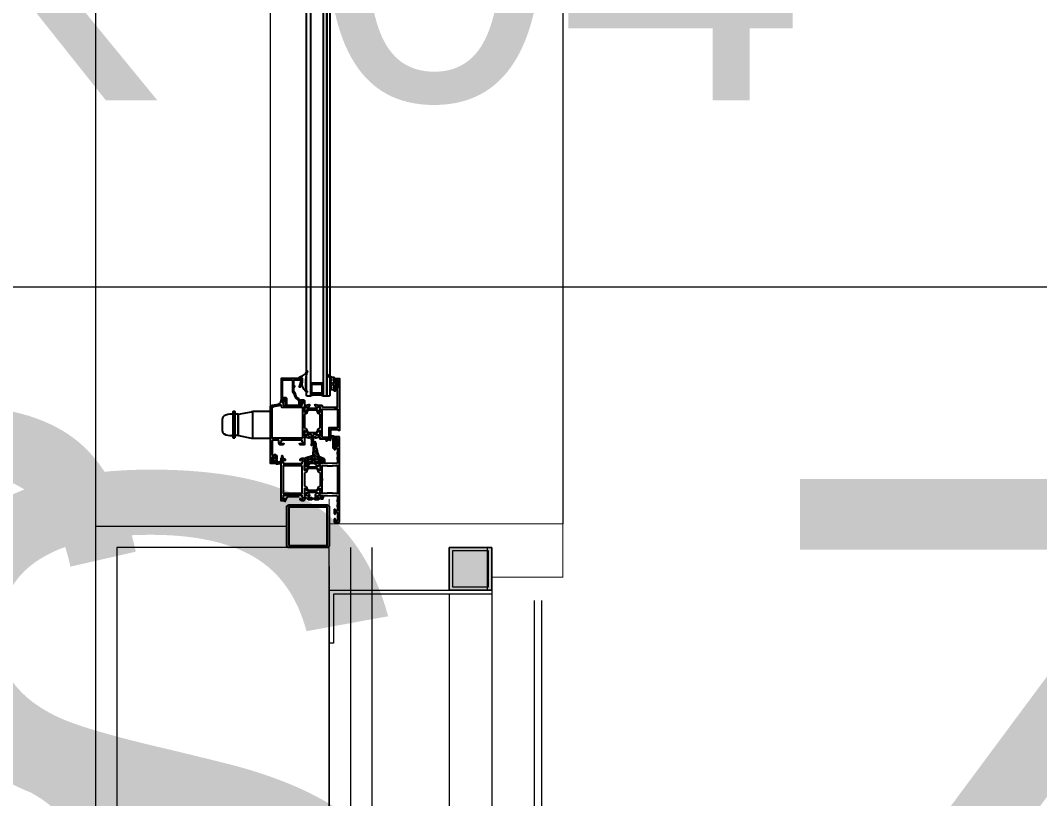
# Model space of a CAD drawing. Extents: x -9058 to 11890, y 0 to 4205.
# Drawn here: x 3896 to 3991.9, y 3136.2 to 3209.5 of the extents above; entities that cross this region are included whole.
import ezdxf
from ezdxf.enums import TextEntityAlignment as Align

# ---------------------------------------------------------------- set-up
doc = ezdxf.new("R2010")
doc.units = 0
doc.header["$MEASUREMENT"] = 0
doc.layers.get('0').update_dxf_attribs({"color": 9, "lineweight": 9})
for name, color, linetype, lineweight in [('06D', 9, 'Continuous', 9), ('10', 9, 'Continuous', 9), ('14', 9, 'Continuous', 9), ('15', 9, 'Continuous', 9), ('40A', 9, 'Continuous', 9), ('M-TEFRIS2-015', 129, 'Continuous', 9), ('M-TEFRIS2-015 @ 10 (1)', 129, 'Continuous', 9), ('M-TEFRIS2-015 @ 10 (2)', 129, 'Continuous', 9), ('M-TEFRIS2-015 @ 20', 129, 'Continuous', 9)]:
    doc.layers.add(name, color=color, linetype=linetype, lineweight=lineweight)
doc.styles.add('Arial', font='arial.ttf', dxfattribs={"height": 2.5})
doc.styles.add('MuuM_TEXT-STANDART', font='ARIALN.TTF')

# ---------------------------------------------------------------- blocks, each defined once
blk = doc.blocks.new('p-s-profil')
at = {"layer": '10'}
blk.add_lwpolyline([(9, 15.3), (4.6, 15.3), (4.6, 0.4), (0, 0.4), (0, 0), (5, 0), (5, 14.9), (9, 14.9), (9, 15.3)], dxfattribs=at)
blk.add_lwpolyline([(9, 15.3), (4.6, 15.3), (4.6, 0.4), (0, 0.4), (0, 0), (5, 0), (5, 14.9), (9, 14.9), (9, 15.3)], dxfattribs=at)
blk = doc.blocks.new('p-kutu_profil_40x40')
h = blk.add_hatch(color=256)
h.dxf.hatch_style = 1
h.paths.add_polyline_path([(0, 0), (4, 0), (4, 4), (0, 4)])
h = blk.add_hatch(color=255)
h.dxf.hatch_style = 1
h.paths.add_polyline_path([(0, 0), (4, 0), (4, 4), (0, 4)])
blk.add_lwpolyline([(0, 0), (4, 0), (4, 4), (0, 4)], close=True)
at = {"layer": '10'}
for points in [[(0, 4), (4, 4), (4, 0), (0, 0)], [(0, 4), (4, 4), (4, 0), (0, 0)], [(0, 0), (4, 0), (4, 4), (0, 4)], [(0.3, 3.7), (3.7, 3.7), (3.7, 0.3), (0.3, 0.3)], [(0.3, 3.7), (3.7, 3.7), (3.7, 0.3), (0.3, 0.3)]]:
    blk.add_lwpolyline(points, close=True, dxfattribs=at)
blk = doc.blocks.new('P-DOG-PORSCHE')
at = {"layer": '06D', "lineweight": 25, "ltscale": 0.5}
h = blk.add_hatch(dxfattribs=at)
h.set_pattern_fill('ANSI31', color=256, scale=0.05, angle=450, style=0)
h.set_pattern_definition([(225, (-191.06147, 133.83068), (-0.1122532, 0.1122532), [])])
edge = h.paths.add_edge_path(flags=16)
edge.add_arc((-9.777, 2.488), 0.025, 270, 360)
edge.add_line((-9.752, 2.488), (-9.752, 2.588))
edge.add_arc((-9.777, 2.588), 0.025, 0, 90)
edge.add_line((-9.777, 2.613), (-9.957, 2.613))
edge.add_arc((-9.957, 2.588), 0.025, 90, 180)
edge.add_line((-9.982, 2.588), (-9.982, 2.488))
edge.add_arc((-9.957, 2.488), 0.025, 180, 270)
edge.add_line((-9.957, 2.463), (-9.777, 2.463))
edge = h.paths.add_edge_path()
edge.add_arc((-9.582, 2.493), 0.035, 180, 270, ccw=False)
edge.add_line((-9.617, 2.493), (-9.617, 2.573))
edge.add_arc((-9.602, 2.573), 0.015, 137.83076, 180, ccw=False)
edge.add_line((-9.613, 2.583), (-9.573, 2.625))
edge.add_arc((-9.602, 2.653), 0.04, 316.38691, 422.9563)
edge.add_line((-9.584, 2.689), (-9.673, 2.734))
edge.add_arc((-9.752, 2.578), 0.175, 62.9563, 90)
edge.add_line((-9.752, 2.753), (-9.982, 2.753))
edge.add_arc((-9.982, 2.578), 0.175, 90, 117.0437)
edge.add_line((-10.062, 2.734), (-10.15, 2.689))
edge.add_arc((-10.132, 2.653), 0.04, 117.0437, 223.61309)
edge.add_line((-10.161, 2.625), (-10.121, 2.583))
edge.add_arc((-10.132, 2.573), 0.015, 0, 42.16924, ccw=False)
edge.add_line((-10.117, 2.573), (-10.117, 2.493))
edge.add_arc((-10.152, 2.493), 0.035, 270, 360, ccw=False)
edge.add_line((-10.152, 2.458), (-10.432, 2.458))
edge.add_arc((-10.432, 2.418), 0.04, 90, 180)
edge.add_line((-10.472, 2.418), (-10.472, 2.273))
edge.add_arc((-10.422, 2.273), 0.05, 180, 220.03479)
edge.add_line((-10.46, 2.241), (-10.088, 1.707))
edge.add_arc((-10.057, 1.733), 0.04, 220.03479, 393.00426)
edge.add_line((-10.024, 1.755), (-10.342, 2.26))
edge.add_arc((-10.291, 2.292), 0.06, 33.85445, 213.00426, ccw=False)
edge.add_line((-10.241, 2.326), (-9.402, 2.326))
edge.add_arc((-9.402, 2.366), 0.04, 270, 360)
edge.add_line((-9.362, 2.366), (-9.362, 2.418))
edge.add_arc((-9.402, 2.418), 0.04, 360, 450)
edge.add_line((-9.402, 2.458), (-9.582, 2.458))
h = blk.add_hatch(dxfattribs=at)
h.set_pattern_fill('ANSI31', color=256, scale=0.05, style=0)
h.set_pattern_definition([(225, (-8.60164, -248.68329), (0.1122532, -0.1122532), [])])
h.paths.add_polyline_path([(-9.726, 0.305), (-9.914, 0.486, -0.203536), (-9.944, 0.558), (-9.944, 0.638, -0.380587), (-9.856, 0.738, 0.061836), (-8.599, 1.045, 0.189764), (-8.545, 1.094), (-8.354, 1.523, -0.285747), (-8.264, 1.578), (-7.974, 1.578, -0.414214), (-7.954, 1.558), (-7.954, 1.468, -0.414214), (-7.974, 1.448), (-8.189, 1.448, 0.414214), (-8.224, 1.413), (-8.224, 1.223, 0.414214), (-8.199, 1.198), (-8.119, 1.198, 0.414214), (-8.094, 1.223), (-8.094, 1.258, -0.414214), (-8.064, 1.288), (-7.998, 1.288, -0.296563), (-7.98, 1.276), (-7.92, 1.141, -0.104779), (-7.904, 1.068), (-7.904, 0.988, 0.081633), (-7.904, 0.008), (-7.904, -0.072, -0.104779), (-7.92, -0.145), (-7.98, -0.28, -0.296563), (-7.998, -0.292), (-8.064, -0.292, -0.414214), (-8.094, -0.262), (-8.094, -0.227, 0.414214), (-8.119, -0.202), (-8.199, -0.202, 0.414214), (-8.224, -0.227), (-8.224, -0.287, -0.414214), (-8.249, -0.312), (-8.344, -0.312, -0.328426), (-8.392, -0.276), (-8.61, 0.426, 0.309555), (-8.633, 0.443), (-9.436, 0.498, -0.394287), (-9.454, 0.518, 0.364538), (-9.496, 0.568, 0.068684), (-9.796, 0.578, 0.950368), (-9.794, 0.538, -0.000002), (-9.794, 0.538), (-9.643, 0.391, -0.999219)])
h.paths.add_polyline_path([(-8.294, 0.638), (-8.294, 0.978, -0.414214), (-8.264, 1.008), (-8.134, 1.008, -0.414214), (-8.104, 0.978), (-8.104, 0.638, -0.414214), (-8.134, 0.608), (-8.264, 0.608, -0.414214)], flags=16)
h.paths.add_polyline_path([(-8.264, 0.388), (-8.134, 0.388, -0.414214), (-8.104, 0.358), (-8.104, 0.018, -0.414214), (-8.134, -0.012), (-8.264, -0.012, -0.414214), (-8.294, 0.018), (-8.294, 0.358, -0.414214)], flags=16)
for p, q in [((-12.783, -3.536), (-12.783, -5.15)), ((-10.283, -5.15), (-10.283, -3.536)), ((-12.779, -5.236), (-10.287, -5.236)), ((-12.533, -6.536), (-12.767, -5.32)), ((-10.533, -6.536), (-10.299, -5.32)), ((-10.533, -6.536), (-12.533, -6.536)), ((-12.533, -6.584), (-12.533, -6.88)), ((-10.533, -6.584), (-12.533, -6.584)), ((-12.533, -6.584, 0), (-12.533, -6.88, 0)), ((-10.533, -6.584, 0), (-12.533, -6.584, 0)), ((-10.533, -6.584), (-10.533, -6.88)), ((-10.533, -6.584, 0), (-10.533, -6.88, 0)), ((-12.804, -6.88), (-10.327, -6.88)), ((-12.804, -6.88, 0), (-10.327, -6.88, 0)), ((-10.327, -7.03), (-12.804, -7.03)), ((-10.327, -7.03, 0), (-12.804, -7.03, 0)), ((-12.533, -7.03), (-12.533, -7.173)), ((-12.533, -7.03, 0), (-12.533, -7.173, 0)), ((-10.533, -7.03), (-10.533, -7.173)), ((-10.533, -7.03, 0), (-10.533, -7.173, 0)), ((-10.947, -8.061, 0), (-12.119, -8.061, 0))]:
    blk.add_line(p, q, dxfattribs=at)
at = {"layer": '06D'}
for points in [[(-117.783, 24), (-2.217, 24)], [(-13.177, -3.536), (-111.935, -3.535)], [(-118, -20), (-2, -20)]]:
    blk.add_lwpolyline(points, dxfattribs=at)
at = {"layer": '06D', "lineweight": 25, "ltscale": 0.5}
for points in [[(-15.979, 2.474, -0.220745), (-16.288, 1.88, 0.651907), (-16.232, 1.812, 0.176952), (-15.941, 2.127, -0.281357), (-15.797, 2.215), (-15.716, 2.215), (-15.703, 2.215), (-15.695, 2.214), (-15.688, 2.213), (-15.68, 2.21), (-15.674, 2.206), (-15.667, 2.2), (-15.662, 2.194), (-15.658, 2.187), (-15.655, 2.18), (-15.653, 2.165), (-15.653, 2.089), (-15.652, 2.086), (-15.652, 2.083), (-15.651, 2.08), (-15.649, 2.078), (-15.647, 2.075), (-15.644, 2.073), (-15.641, 2.071), (-15.638, 2.07), (-15.633, 2.069), (-15.553, 2.069), (-15.55, 2.069), (-15.547, 2.07), (-15.544, 2.071), (-15.541, 2.073), (-15.538, 2.075), (-15.536, 2.078), (-15.535, 2.08), (-15.533, 2.083), (-15.533, 2.089), (-15.533, 2.165), (-15.532, 2.172), (-15.53, 2.18), (-15.527, 2.187), (-15.523, 2.194), (-15.518, 2.2), (-15.512, 2.206), (-15.505, 2.21), (-15.497, 2.213), (-15.483, 2.215), (-15.475, 2.214), (-15.468, 2.213), (-15.46, 2.21), (-15.453, 2.206), (-15.447, 2.2), (-15.442, 2.194), (-15.438, 2.187), (-15.435, 2.18), (-15.433, 2.165), (-15.433, 2.089), (-15.432, 2.086), (-15.432, 2.083), (-15.431, 2.08), (-15.429, 2.078), (-15.427, 2.075), (-15.424, 2.073), (-15.421, 2.071), (-15.418, 2.07), (-15.413, 2.069), (-15.333, 2.069), (-15.33, 2.069), (-15.327, 2.07), (-15.324, 2.071), (-15.321, 2.073), (-15.318, 2.075), (-15.316, 2.078), (-15.315, 2.08), (-15.313, 2.083), (-15.313, 2.089), (-15.313, 2.165), (-15.312, 2.172), (-15.31, 2.18), (-15.307, 2.187), (-15.303, 2.194), (-15.298, 2.2), (-15.292, 2.206), (-15.285, 2.21), (-15.277, 2.213), (-15.263, 2.215), (-15.255, 2.214), (-15.248, 2.213), (-15.24, 2.21), (-15.233, 2.206), (-15.227, 2.2), (-15.222, 2.194), (-15.218, 2.187), (-15.215, 2.18), (-15.213, 2.165), (-15.213, 2.089), (-15.212, 2.086), (-15.212, 2.083), (-15.211, 2.08), (-15.209, 2.078), (-15.207, 2.075), (-15.204, 2.073), (-15.201, 2.071), (-15.198, 2.07), (-15.193, 2.069), (-15.113, 2.069), (-15.11, 2.069), (-15.107, 2.07), (-15.104, 2.071), (-15.101, 2.073), (-15.098, 2.075), (-15.096, 2.078), (-15.095, 2.08), (-15.093, 2.083), (-15.093, 2.089), (-15.093, 2.165), (-15.092, 2.172), (-15.09, 2.18), (-15.087, 2.187), (-15.083, 2.194), (-15.078, 2.2), (-15.072, 2.206), (-15.065, 2.21), (-15.057, 2.213), (-15.043, 2.215), (-15.035, 2.214), (-15.028, 2.213), (-15.02, 2.21), (-15.013, 2.206), (-15.007, 2.2), (-15.002, 2.194), (-14.998, 2.187), (-14.995, 2.18), (-14.993, 2.165), (-14.993, 2.089), (-14.992, 2.086), (-14.992, 2.083), (-14.991, 2.08), (-14.989, 2.078), (-14.987, 2.075), (-14.984, 2.073), (-14.981, 2.071), (-14.978, 2.07), (-14.973, 2.069), (-14.893, 2.069), (-14.89, 2.069), (-14.887, 2.07), (-14.884, 2.071), (-14.881, 2.073), (-14.878, 2.075), (-14.876, 2.078), (-14.875, 2.08), (-14.873, 2.083), (-14.873, 2.089), (-14.873, 2.427, 0.414214), (-14.903, 2.457), (-15.134, 2.457, -0.414214), (-15.164, 2.487), (-15.164, 2.552, -0.291535), (-15.152, 2.57), (-15.104, 2.59, 0.613042), (-15.102, 2.653), (-15.221, 2.716, 0.127095), (-15.284, 2.732), (-15.484, 2.732, 0.127095), (-15.547, 2.716), (-15.655, 2.659, 0.585233), (-15.656, 2.589), (-15.608, 2.565, -0.167811), (-15.604, 2.552), (-15.604, 2.487, -0.414214), (-15.634, 2.457), (-15.929, 2.457), (-15.929, 2.521, 0.394677), (-15.979, 2.474)], [(-7.904, 0.008, -0.081633), (-7.904, 0.988), (-7.904, 1.068, 0.104779), (-7.92, 1.141), (-7.98, 1.276, 0.296563), (-7.998, 1.288), (-8.064, 1.288, 0.414214), (-8.094, 1.258), (-8.094, 1.223, -0.414214), (-8.119, 1.198), (-8.199, 1.198, -0.414214), (-8.224, 1.223), (-8.224, 1.413, -0.414214), (-8.189, 1.448), (-7.974, 1.448, 0.414214), (-7.954, 1.468), (-7.954, 1.558, 0.414214), (-7.974, 1.578), (-8.264, 1.578, 0.285747), (-8.354, 1.523), (-8.545, 1.094, -0.189764), (-8.599, 1.045, -0.061836), (-9.856, 0.738, 0.380587), (-9.944, 0.638), (-9.944, 0.558, 0.203536), (-9.914, 0.486), (-9.726, 0.305, 0.999219), (-9.643, 0.391), (-9.794, 0.538, -0.950364), (-9.796, 0.578, -0.068684), (-9.496, 0.568, -0.364538), (-9.454, 0.518, 0.394287), (-9.436, 0.498), (-8.633, 0.443, -0.309555), (-8.61, 0.426), (-8.392, -0.276, 0.328426), (-8.344, -0.312), (-8.249, -0.312, 0.414214), (-8.224, -0.287), (-8.224, -0.227, -0.414214), (-8.199, -0.202), (-8.119, -0.202, -0.414214), (-8.094, -0.227), (-8.094, -0.262, 0.414214), (-8.064, -0.292), (-7.998, -0.292, 0.296563), (-7.98, -0.28), (-7.92, -0.145, 0.104779), (-7.904, -0.072), (-7.904, 0.008)]]:
    blk.add_lwpolyline(points, format="xyb", dxfattribs=at)
for points in [[(-9.582, 2.458, -0.414214), (-9.617, 2.493), (-9.617, 2.573, -0.186103), (-9.613, 2.583), (-9.573, 2.625, 0.501687), (-9.584, 2.689), (-9.673, 2.734, 0.118551), (-9.752, 2.753), (-9.982, 2.753, 0.118551), (-10.062, 2.734), (-10.15, 2.689, 0.501687), (-10.161, 2.625), (-10.121, 2.583, -0.186103), (-10.117, 2.573), (-10.117, 2.493, -0.414214), (-10.152, 2.458), (-10.432, 2.458, 0.414214), (-10.472, 2.418), (-10.472, 2.273, 0.176484), (-10.46, 2.241), (-10.088, 1.707, 0.940455), (-10.024, 1.755), (-10.342, 2.26, -0.992608), (-10.241, 2.326), (-9.402, 2.326, 0.414214), (-9.362, 2.366), (-9.362, 2.418, 0.414214), (-9.402, 2.458)], [(-9.777, 2.463, 0.414214), (-9.752, 2.488), (-9.752, 2.588, 0.414214), (-9.777, 2.613), (-9.957, 2.613, 0.414214), (-9.982, 2.588), (-9.982, 2.488, 0.414214), (-9.957, 2.463)], [(-13.117, 0.879), (-13.224, 1.066, -0.131652), (-13.228, 1.081), (-13.228, 1.106, -0.414214), (-13.198, 1.136), (-12.838, 1.136, -0.414214), (-12.808, 1.106), (-12.808, 1.081, -0.131652), (-12.812, 1.066), (-12.92, 0.879, 0.131652), (-12.933, 0.829), (-12.933, -0.017, 0.131652), (-12.92, -0.067), (-12.812, -0.254, -0.131652), (-12.808, -0.269), (-12.808, -0.294, -0.414214), (-12.838, -0.324), (-13.198, -0.324, -0.414214), (-13.228, -0.294), (-13.228, -0.269, -0.131652), (-13.224, -0.254), (-13.117, -0.067, 0.131652), (-13.103, -0.017), (-13.103, 0.829, 0.131652)], [(-10.551, 0.324, 0.403142), (-10.647, 0.224), (-10.647, -0.017, 0.131652), (-10.633, -0.067), (-10.526, -0.254, -0.131652), (-10.522, -0.269), (-10.522, -0.294, -0.414214), (-10.552, -0.324), (-10.912, -0.324, -0.414214), (-10.942, -0.294), (-10.942, -0.269, -0.131652), (-10.938, -0.254), (-10.83, -0.067, 0.131652), (-10.817, -0.017), (-10.817, 0.829, 0.131652), (-10.83, 0.879), (-10.938, 1.066, -0.131652), (-10.942, 1.081), (-10.942, 1.106, -0.414214), (-10.912, 1.136), (-10.552, 1.136, -0.414214), (-10.522, 1.106), (-10.522, 1.081, -0.131652), (-10.526, 1.066), (-10.633, 0.879, 0.131652), (-10.647, 0.829), (-10.647, 0.588, 0.403142), (-10.551, 0.488), (-9.695, 0.456, -0.962756), (-9.695, 0.356)], [(-8.294, 0.64, 0.414214), (-8.264, 0.61), (-8.134, 0.61, 0.414214), (-8.104, 0.64), (-8.104, 0.98, 0.414214), (-8.134, 1.01), (-8.264, 1.01, 0.414214), (-8.294, 0.98)], [(-7.432, -0.017, 0.131652), (-7.419, -0.067), (-7.311, -0.254, -0.131652), (-7.307, -0.269), (-7.307, -0.294, -0.414214), (-7.337, -0.324), (-7.697, -0.324, -0.414214), (-7.727, -0.294), (-7.727, -0.269, -0.131652), (-7.723, -0.254), (-7.616, -0.067, 0.131652), (-7.602, -0.017), (-7.602, 0.829, 0.131652), (-7.616, 0.879), (-7.723, 1.065, -0.131652), (-7.727, 1.08), (-7.727, 1.106, -0.414214), (-7.697, 1.136), (-7.337, 1.136, -0.414214), (-7.307, 1.106), (-7.307, 1.08, -0.131652), (-7.311, 1.065), (-7.419, 0.879, 0.131652), (-7.432, 0.829)], [(-5.361, -0.017, -0.131652), (-5.375, -0.067), (-5.482, -0.254, 0.131652), (-5.486, -0.269), (-5.486, -0.294, 0.414214), (-5.456, -0.324), (-5.096, -0.324, 0.414214), (-5.066, -0.294), (-5.066, -0.269, 0.131652), (-5.07, -0.254), (-5.178, -0.067, -0.131652), (-5.191, -0.017), (-5.191, 0.829, -0.131652), (-5.178, 0.879), (-5.07, 1.065, 0.131652), (-5.066, 1.08), (-5.066, 1.106, 0.414214), (-5.096, 1.136), (-5.456, 1.136, 0.414214), (-5.486, 1.106), (-5.486, 1.08, 0.131652), (-5.482, 1.065), (-5.375, 0.879, -0.131652), (-5.361, 0.829)], [(-15.917, -0.534), (-15.917, -0.754, -0.414214), (-15.947, -0.784), (-15.985, -0.784, -0.356389), (-16.083, -0.704, 0.262181), (-16.597, -0.111, -0.316752), (-16.617, -0.083, -0.499585), (-16.578, -0.054, 0.048291), (-16.023, -0.196, 0.086497), (-14.924, -0.192, 0.16681), (-14.696, -0.081, -0.169383), (-14.676, -0.067), (-14.663, -0.064, -0.513067), (-14.616, -0.13, -0.159858), (-15.191, -0.51, -0.178819), (-15.557, -0.528), (-15.576, -0.517, 0.13005), (-15.626, -0.504), (-15.887, -0.504, 0.414214)]]:
    blk.add_lwpolyline(points, format="xyb", close=True, dxfattribs=at)
at = {"layer": '06D', "lineweight": 25, "ltscale": 0.5, "elevation": 0}
blk.add_lwpolyline([(-10.327, -6.88), (-12.804, -6.88), (-12.804, -7.03), (-10.327, -7.03)], close=True, dxfattribs=at)
at = {"layer": '06D', "lineweight": 25, "ltscale": 0.5}
for centre, radius, start, end in [((-11.883, -5.15), 0.9, 180, 190.88553), ((-11.183, -5.15), 0.9, 349.11447, 0), ((-11.14, -7.268, 0), 1.396, 176.09739, 206.73977), ((-11.926, -7.268, 0), 1.396, 333.26023, 3.90261), ((-12.119, -7.761, 0), 0.3, 206.73977, 270), ((-10.947, -7.761, 0), 0.3, 270, 333.26023)]:
    blk.add_arc(centre, radius, start, end, dxfattribs=at)
at = {"layer": '10', "lineweight": 25, "ltscale": 0.5}
for p, q in [((-15.447, 1.436), (-15.447, 0.236)), ((-14.447, 1.436), (-14.447, 0.236)), ((-4.779, -0.815), (-4.779, -0.985)), ((-4.779, -0.985), (-4.779, -1.946)), ((-4.779, -1.946), (-4.279, -2.216))]:
    blk.add_line(p, q, dxfattribs=at)
at = {"layer": '10', "const_width": 0.1}
blk.add_lwpolyline([(4.783, 17.3), (2.783, 17.3), (2.783, 24), (-2.217, 24), (-2.217, 2), (-4.569, 2)], dxfattribs=at)
at = {"layer": '10', "lineweight": 25, "ltscale": 0.5}
for points in [[(-13.277, 1.342, 0.459137), (-13.241, 1.37), (-13.187, 2.464), (-13.187, 2.734, 0.414214), (-13.237, 2.784), (-14.817, 2.784, 0.414214), (-14.847, 2.754), (-14.847, 2.594, 0.414214), (-14.817, 2.564), (-14.717, 2.564), (-14.717, 2.514, -0.414214), (-14.767, 2.464), (-15.077, 2.464, -0.414214), (-15.147, 2.534), (-15.147, 2.554, -0.414214), (-15.137, 2.564), (-15.037, 2.564, 0.414214), (-14.987, 2.614), (-14.987, 2.764, 0.414214), (-15.037, 2.814), (-15.707, 2.814, 0.414214), (-15.757, 2.764), (-15.757, 2.614, 0.414214), (-15.707, 2.564), (-15.607, 2.564, -0.414214), (-15.597, 2.554), (-15.597, 2.534, -0.414214), (-15.667, 2.464), (-15.887, 2.464, -0.414214), (-15.897, 2.474), (-15.897, 2.954, -0.414214), (-15.887, 2.964), (-11.022, 2.964, -0.535184), (-10.999, 2.93), (-11.017, 2.886), (-11.047, 2.886, 0.414214), (-11.077, 2.856), (-11.077, 2.144, 0.414214), (-11.047, 2.114), (-10.102, 2.114, -0.535184), (-10.079, 2.08), (-10.089, 2.055, -0.302776), (-10.117, 2.036), (-10.147, 2.036, 0.414214), (-10.177, 2.006), (-10.177, 1.174, -0.414214), (-10.207, 1.144), (-10.325, 1.144, 0.414214), (-10.355, 1.114), (-10.355, 0.999), (-10.286, 0.738, -0.700084), (-10.393, 0.663), (-10.411, 0.675), (-10.582, 0.848, -0.607471), (-10.567, 0.908, 0.283637), (-10.544, 0.93), (-10.495, 1.114, 1.229391), (-10.545, 1.144), (-11.019, 1.144), (-10.857, 0.878, -0.859449), (-10.887, 0.853), (-11.132, 0.945), (-11.254, 1.144), (-12.499, 1.144), (-12.62, 0.945), (-12.865, 0.853, -0.859449), (-12.896, 0.878), (-12.733, 1.144), (-13.207, 1.144, 1.229391), (-13.258, 1.114), (-13.208, 0.93, 0.283637), (-13.186, 0.908, -0.607471), (-13.17, 0.848), (-13.341, 0.675), (-13.359, 0.663, -0.700084), (-13.467, 0.738), (-13.397, 0.999), (-13.397, 1.244, -0.474196), (-13.277, 1.342)], [(-4.477, -0.336, -0.414222), (-4.397, -0.416), (-4.397, -0.586, -0.414214), (-4.547, -0.736), (-4.587, -0.736, -0.414214), (-4.597, -0.726), (-4.597, -0.665, -0.366034), (-4.572, -0.635, 0.365977), (-4.547, -0.606), (-4.547, -0.516, 0.414214), (-4.577, -0.486), (-4.687, -0.486, 0.365977), (-4.716, -0.511, -0.365977), (-4.746, -0.536), (-4.867, -0.536, 0.414214), (-4.897, -0.566), (-4.897, -1.406), (-4.927, -1.436), (-4.897, -1.466), (-4.897, -2.306, 0.414214), (-4.867, -2.336), (-4.746, -2.336, -0.365977), (-4.716, -2.361, 0.365977), (-4.687, -2.386), (-4.577, -2.386, 0.414214), (-4.547, -2.356), (-4.547, -2.266, 0.365977), (-4.572, -2.236, -0.366034), (-4.597, -2.206), (-4.597, -2.146, -0.414214), (-4.587, -2.136), (-4.547, -2.136, -0.414214), (-4.397, -2.286), (-4.397, -2.526, -0.414214), (-4.407, -2.536), (-8.387, -2.536, -0.414214), (-8.397, -2.526), (-8.397, -2.286, -0.414214), (-8.247, -2.136), (-8.207, -2.136, -0.414214), (-8.197, -2.146), (-8.197, -2.206, -0.366034), (-8.222, -2.236, 0.365977), (-8.247, -2.266), (-8.247, -2.356, 0.414214), (-8.217, -2.386), (-8.107, -2.386, 0.365977), (-8.077, -2.361, -0.365977), (-8.048, -2.336), (-7.927, -2.336, 0.414214), (-7.897, -2.306), (-7.897, -1.466), (-7.867, -1.436), (-7.897, -1.406), (-7.897, -0.566, 0.414214), (-7.927, -0.536), (-8.048, -0.536, -0.365977), (-8.077, -0.511, 0.365977), (-8.107, -0.486), (-8.217, -0.486, 0.414214), (-8.247, -0.516), (-8.247, -0.606, 0.365977), (-8.222, -0.635, -0.366034), (-8.197, -0.665), (-8.197, -0.726, -0.414214), (-8.207, -0.736), (-8.247, -0.736, -0.414214), (-8.397, -0.586), (-8.397, -0.416, -0.414214), (-8.317, -0.336), (-8.247, -0.336, 0.414214), (-8.217, -0.306), (-8.217, -0.286, -0.414214), (-8.117, -0.186), (-8.107, -0.186, -0.414214), (-8.097, -0.196), (-8.097, -0.306, 0.414214), (-8.067, -0.336), (-7.927, -0.336, 0.414214), (-7.897, -0.306), (-7.897, -0.19), (-7.967, 0.071, -0.700084), (-7.859, 0.146), (-7.841, 0.133), (-7.67, -0.039, -0.607471), (-7.686, -0.1, 0.283637), (-7.708, -0.121), (-7.758, -0.305, 1.229391), (-7.707, -0.336), (-7.233, -0.336), (-7.394, -0.071, -0.713664), (-7.37, -0.042), (-7.12, -0.136), (-6.999, -0.336), (-5.795, -0.336), (-5.673, -0.136), (-5.423, -0.042, -0.713664), (-5.399, -0.071), (-5.561, -0.336), (-5.086, -0.336, 1.229391), (-5.036, -0.305), (-5.085, -0.121, 0.283637), (-5.108, -0.1, -0.607471), (-5.124, -0.039), (-4.953, 0.133), (-4.935, 0.146, -0.700084), (-4.827, 0.071), (-4.897, -0.19), (-4.897, -0.306, 0.414214), (-4.867, -0.336), (-4.727, -0.336, 0.414214), (-4.697, -0.306), (-4.697, -0.196, -0.414214), (-4.687, -0.186), (-4.677, -0.186, -0.414214), (-4.577, -0.286), (-4.577, -0.306, 0.414214), (-4.547, -0.336), (-4.477, -0.336)]]:
    blk.add_lwpolyline(points, format="xyb", dxfattribs=at)
for points in [[(-9.217, 2.764), (-9.217, 2.774), (-8.95, 2.774), (-8.95, 2.764), (-8.8, 2.764), (-8.8, 2.774), (-8.47, 2.774), (-8.47, 2.764), (-8.32, 2.764), (-8.32, 2.774), (-8.001, 2.774, -0.425337), (-7.901, 2.671), (-7.946, 1.483, -0.403083), (-7.976, 1.454), (-8.097, 1.454, 0.414214), (-8.217, 1.334), (-8.217, 1.244, 0.414214), (-8.117, 1.144), (-8.107, 1.144, 0.414214), (-8.097, 1.154), (-8.097, 1.304, -0.414214), (-8.067, 1.334), (-7.927, 1.334, -0.414214), (-7.897, 1.304), (-7.897, 0.999), (-7.967, 0.738, 0.700084), (-7.859, 0.663), (-7.841, 0.675), (-7.67, 0.848, 0.607471), (-7.686, 0.908, -0.283637), (-7.708, 0.93), (-7.758, 1.114, -1.229391), (-7.707, 1.144), (-7.233, 1.144), (-7.396, 0.878, 0.859449), (-7.365, 0.853), (-7.12, 0.945), (-6.999, 1.144), (-5.795, 1.144), (-5.673, 0.945), (-5.428, 0.853, 0.859449), (-5.398, 0.878), (-5.561, 1.144), (-5.086, 1.144, -1.229391), (-5.036, 1.114), (-5.085, 0.93, -0.283637), (-5.108, 0.908, 0.607471), (-5.124, 0.848), (-4.953, 0.675), (-4.935, 0.663, 0.700084), (-4.827, 0.738), (-4.897, 0.999), (-4.897, 1.304, -0.414214), (-4.867, 1.334), (-4.727, 1.334, -0.414214), (-4.697, 1.304), (-4.697, 1.154, 0.414214), (-4.687, 1.144), (-4.677, 1.144, 0.414214), (-4.577, 1.244), (-4.577, 1.334, 0.414214), (-4.697, 1.454), (-4.818, 1.454, -0.403083), (-4.848, 1.483), (-4.893, 2.671, -0.425337), (-4.793, 2.774), (-4.474, 2.774), (-4.474, 2.764), (-4.324, 2.764), (-4.324, 2.774), (-3.994, 2.774), (-3.994, 2.764), (-3.844, 2.764), (-3.844, 2.774), (-3.577, 2.774), (-3.577, 2.764), (-3.447, 2.764), (-3.447, 2.594, -0.414214), (-3.477, 2.564), (-3.577, 2.564), (-3.577, 2.514, 0.414214), (-3.527, 2.464), (-3.217, 2.464, 0.414214), (-3.147, 2.534), (-3.147, 2.554, 0.414214), (-3.157, 2.564), (-3.257, 2.564, -0.414214), (-3.307, 2.614), (-3.307, 2.734, -0.414214), (-3.257, 2.784), (-2.587, 2.784, -0.414214), (-2.537, 2.734), (-2.537, 2.614, -0.414214), (-2.587, 2.564), (-2.687, 2.564, 0.414214), (-2.697, 2.554), (-2.697, 2.534, 0.414214), (-2.627, 2.464), (-2.407, 2.464, 0.414214), (-2.397, 2.474), (-2.397, 2.954, 0.414214), (-2.407, 2.964), (-10.387, 2.964, 0.414214), (-10.397, 2.954), (-10.397, 2.474, 0.414214), (-10.387, 2.464), (-10.167, 2.464, 0.414214), (-10.097, 2.534), (-10.097, 2.554, 0.414214), (-10.107, 2.564), (-10.207, 2.564, -0.414214), (-10.257, 2.614), (-10.257, 2.734, -0.414214), (-10.207, 2.784), (-9.537, 2.784, -0.414214), (-9.487, 2.734), (-9.487, 2.614, -0.414214), (-9.537, 2.564), (-9.637, 2.564, 0.414214), (-9.647, 2.554), (-9.647, 2.534, 0.414214), (-9.577, 2.464), (-9.267, 2.464, 0.414214), (-9.217, 2.514), (-9.217, 2.564), (-9.317, 2.564, -0.414214), (-9.347, 2.594), (-9.347, 2.764)], [(-15.489, 2.598, 0.359904), (-15.514, 2.569), (-15.514, 2.393, 0.414214), (-15.484, 2.363), (-15.284, 2.363, 0.414214), (-15.254, 2.393), (-15.254, 2.569, 0.359904), (-15.278, 2.598, 0.094739)], [(-11.247, 1.964), (-10.407, 1.964, -0.414214), (-10.357, 1.914), (-10.357, 1.374, -0.414214), (-10.407, 1.324), (-12.967, 1.324, -0.414214), (-13.017, 1.374), (-13.017, 2.784), (-11.307, 2.784, -0.414214), (-11.257, 2.734), (-11.257, 1.974, 0.414214)], [(0, -1.8, -0.414214), (-0.2, -2), (-3.8, -2, -0.414214), (-4, -1.8), (-4, 1.8, -0.414214), (-3.8, 2), (-0.2, 2, -0.414214), (0, 1.8)], [(-14.547, 1.306, 0.414214), (-14.577, 1.336), (-15.317, 1.336, 0.414214), (-15.347, 1.306), (-15.347, 0.366, 0.414214), (-15.317, 0.336), (-14.577, 0.336, 0.414214), (-14.547, 0.366)], [(-4.499, 0.64, -0.414214), (-4.529, 0.61), (-4.659, 0.61, -0.414214), (-4.689, 0.64), (-4.689, 0.98, -0.414214), (-4.659, 1.01), (-4.529, 1.01, -0.414214), (-4.499, 0.98)], [(-13.548, -0.536, -0.365977), (-13.577, -0.511, 0.365977), (-13.607, -0.486), (-13.717, -0.486, 0.414214), (-13.747, -0.516), (-13.747, -0.606, 0.365977), (-13.722, -0.635, -0.366034), (-13.697, -0.665), (-13.697, -0.726, -0.414214), (-13.707, -0.736), (-13.747, -0.736, -0.414214), (-13.897, -0.586), (-13.897, -0.416, -0.414214), (-13.817, -0.336), (-13.397, -0.336, 0.493043), (-13.368, -0.298), (-13.467, 0.071, -0.700084), (-13.359, 0.146), (-13.341, 0.133), (-13.17, -0.039, -0.607471), (-13.186, -0.1, 0.283637), (-13.208, -0.121), (-13.258, -0.305, 1.229391), (-13.207, -0.336), (-12.786, -0.336, 0.585524), (-12.761, -0.29), (-12.894, -0.071, -0.713664), (-12.87, -0.042), (-12.62, -0.136), (-12.507, -0.321, 0.261412), (-12.482, -0.336), (-11.271, -0.336, 0.261412), (-11.245, -0.321), (-11.132, -0.136), (-10.882, -0.042, -0.713664), (-10.858, -0.071), (-10.992, -0.29, 0.585524), (-10.966, -0.336), (-10.545, -0.336, 1.229391), (-10.495, -0.305), (-10.544, -0.121, 0.283637), (-10.567, -0.1, -0.607471), (-10.582, -0.039), (-10.411, 0.133), (-10.393, 0.146, -0.700084), (-10.286, 0.071), (-10.355, -0.19), (-10.355, -0.306, 0.414214), (-10.325, -0.336), (-9.677, -0.336, -0.414214), (-9.647, -0.366), (-9.647, -0.686, -0.414222), (-9.747, -0.786), (-9.787, -0.786, -0.414214), (-9.797, -0.776), (-9.797, -0.665, -0.366034), (-9.772, -0.635, 0.365977), (-9.747, -0.606), (-9.747, -0.516, 0.414214), (-9.777, -0.486), (-9.887, -0.486, 0.365977), (-9.916, -0.511, -0.365977), (-9.946, -0.536), (-10.067, -0.536, 0.414214), (-10.097, -0.566), (-10.097, -1.506), (-10.127, -1.536), (-10.097, -1.566), (-10.097, -2.506, 0.414214), (-10.067, -2.536), (-9.946, -2.536, -0.365977), (-9.916, -2.561, 0.365977), (-9.887, -2.586), (-9.777, -2.586, 0.414214), (-9.747, -2.556), (-9.747, -2.466, 0.365977), (-9.772, -2.436, -0.366034), (-9.797, -2.406), (-9.797, -2.296, -0.414214), (-9.787, -2.286), (-9.747, -2.286, -0.414214), (-9.647, -2.386), (-9.647, -2.586, -0.414214), (-9.797, -2.736), (-10.067, -2.736, 0.414214), (-10.097, -2.766), (-10.097, -3.326, 0.414214), (-10.067, -3.356), (-8.677, -3.356, 0.414214), (-8.647, -3.326), (-8.647, -3.166, 0.414214), (-8.677, -3.136), (-8.747, -3.136), (-8.747, -3.086, -0.414214), (-8.697, -3.036), (-8.442, -3.036, -0.414214), (-8.372, -3.106), (-8.372, -3.126, -0.414214), (-8.382, -3.136), (-8.457, -3.136, 0.414214), (-8.507, -3.186), (-8.507, -3.326, 0.414214), (-8.457, -3.376), (-8.087, -3.376, 0.414214), (-8.037, -3.326), (-8.037, -3.186, 0.414214), (-8.087, -3.136), (-8.162, -3.136, -0.414214), (-8.172, -3.126), (-8.172, -3.106, -0.414214), (-8.102, -3.036), (-7.927, -3.036, -0.414214), (-7.897, -3.066), (-7.897, -3.506, -0.414214), (-7.927, -3.536), (-13.197, -3.536, -0.363975), (-13.394, -3.37), (-13.497, -2.783, 0.36397), (-13.793, -2.536), (-13.867, -2.536, -0.414214), (-13.897, -2.506), (-13.897, -2.286, -0.414214), (-13.747, -2.136), (-13.707, -2.136, -0.414214), (-13.697, -2.146), (-13.697, -2.206, -0.366034), (-13.722, -2.236, 0.365977), (-13.747, -2.266), (-13.747, -2.356, 0.414214), (-13.717, -2.386), (-13.607, -2.386, 0.365977), (-13.577, -2.361, -0.365977), (-13.548, -2.336), (-13.427, -2.336, 0.414214), (-13.397, -2.306), (-13.397, -1.466), (-13.367, -1.436), (-13.397, -1.406), (-13.397, -0.566, 0.414214), (-13.427, -0.536)], [(-8.294, 0.02, 0.414214), (-8.264, -0.01), (-8.134, -0.01, 0.414214), (-8.104, 0.02), (-8.104, 0.36, 0.414214), (-8.134, 0.39), (-8.264, 0.39, 0.414214), (-8.294, 0.36)], [(-4.499, 0.02, -0.414214), (-4.529, -0.01), (-4.659, -0.01, -0.414214), (-4.689, 0.02), (-4.689, 0.36, -0.414214), (-4.659, 0.39), (-4.529, 0.39, -0.414214), (-4.499, 0.36)], [(-15.104, -1.315), (-15.104, -1.275, 0.414214), (-15.134, -1.245), (-15.174, -1.245, 0.414214), (-15.204, -1.275), (-15.204, -1.295, -0.414214), (-15.254, -1.345), (-15.684, -1.345, -0.414214), (-15.784, -1.245), (-15.784, -0.696, -0.414214), (-15.734, -0.646), (-15.682, -0.646, -0.127567), (-15.648, -0.654, 0.09888), (-15.23, -0.788, -0.367727), (-15.204, -0.817, 0.399482), (-15.174, -0.845), (-15.134, -0.845, 0.414214), (-15.104, -0.815), (-15.104, -0.724, 0.400329), (-15.151, -0.674, -0.114933), (-15.588, -0.551, 0.127017), (-15.685, -0.526), (-15.874, -0.526, 0.414214), (-15.904, -0.556), (-15.904, -2.496, 0.414214), (-15.874, -2.526), (-13.954, -2.526, 0.414214), (-13.924, -2.496), (-13.924, -2.436, 0.414214), (-13.954, -2.406), (-13.974, -2.406), (-13.974, -2.106), (-13.704, -2.106), (-13.683, -2.141, 0.414214), (-13.642, -2.152), (-13.472, -2.053, 0.767327), (-13.49, -1.986), (-13.994, -1.986, 0.414214), (-14.094, -2.086), (-14.094, -2.356, -0.414214), (-14.144, -2.406), (-15.734, -2.406, -0.414214), (-15.784, -2.356), (-15.784, -1.565, -0.414214), (-15.684, -1.465), (-14.77, -1.465, 0.172094), (-14.568, -1.394, -0.126051), (-14.208, -1.228, 0.197455), (-14.003, -1.097), (-13.895, -0.942, -0.244698), (-13.747, -0.866), (-13.468, -0.866, 0.767327), (-13.441, -0.764), (-13.639, -0.65, 0.57735), (-13.684, -0.676), (-13.684, -0.746), (-13.747, -0.746, 0.244698), (-13.993, -0.873), (-14.096, -1.028, -0.197455), (-14.224, -1.11, 0.126051), (-14.639, -1.3, -0.178336), (-14.77, -1.345), (-15.074, -1.345, -0.414214)], [(-13.196, -3.356, -0.207097), (-13.247, -3.333), (-13.247, -3.236), (-13.265, -3.236), (-13.35, -2.757, 0.106114), (-13.421, -2.582, -0.602221), (-13.396, -2.536), (-13.347, -2.536, 0.162278), (-13.287, -2.516), (-13.247, -2.516, 0.414214), (-13.217, -2.486), (-13.217, -0.566, -0.414214), (-13.167, -0.516), (-10.327, -0.516, -0.414214), (-10.277, -0.566), (-10.277, -3.356)], [(-8.113, -3.156), (-8.173, -3.156), (-8.173, -3.076, -0.236068), (-8.093, -3.036), (-7.929, -3.036, 0.414214), (-7.879, -2.986), (-7.879, -2.814, 0.557109), (-8.602, -2.367, 0.284432), (-8.643, -2.434, 0.557109), (-8.535, -2.501, -0.59685), (-8.031, -2.856, -2.161979), (-8.066, -2.886), (-8.208, -2.886, -1), (-8.328, -2.886), (-8.593, -2.886, 0.414214), (-8.643, -2.936), (-8.643, -2.986, 0.414214), (-8.593, -3.036), (-8.443, -3.036, -0.236068), (-8.363, -3.076), (-8.363, -3.156), (-8.423, -3.156), (-8.423, -3.189, 0.323522), (-8.389, -3.237), (-8.296, -3.268, 0.019238), (-8.288, -3.27), (-8.248, -3.27, 0.019238), (-8.241, -3.268), (-8.148, -3.237, 0.323522), (-8.113, -3.189)]]:
    blk.add_lwpolyline(points, format="xyb", close=True, dxfattribs=at)
for points in [[(-7.707, 1.334), (-7.707, 1.804), (-7.697, 1.804), (-7.697, 2.304), (-7.707, 2.304), (-7.707, 2.774), (-5.087, 2.774), (-5.087, 2.304), (-5.097, 2.304), (-5.097, 1.804), (-5.087, 1.804), (-5.087, 1.334), (-6.322, 1.334), (-6.322, 1.354), (-6.472, 1.354), (-6.472, 1.334)], [(-0.2, -1.8), (-0.2, 1.8), (-3.8, 1.8), (-3.8, -1.8)], [(-7.697, -0.536), (-7.697, -2.336), (-5.097, -2.336), (-5.097, -0.536)]]:
    blk.add_lwpolyline(points, close=True, dxfattribs=at)
at = {"layer": '14'}
blk.add_lwpolyline([(-2, -20), (-2, -2)], dxfattribs=at)
at = {"layer": '15', "lineweight": 25, "ltscale": 0.5}
for p, q in [((-105.946, 2.074), (-16.805, 2.074)), ((-17.022, 2.074), (-14.297, 2.074)), ((-14.247, 2.024), (-14.297, 2.074)), ((-14.247, 2.024), (-14.247, 1.436)), ((-105.995, 1.774), (-16.805, 1.774)), ((-105.995, 1.736), (-16.805, 1.736)), ((-105.978, 1.436), (-16.805, 1.436)), ((-17.022, 1.774), (-14.247, 1.774)), ((-17.022, 1.736), (-14.247, 1.736)), ((-17.022, 1.436), (-14.247, 1.436)), ((-105.978, 0.236), (-16.805, 0.236)), ((-17.022, 0.236), (-14.247, 0.236)), ((-14.247, 0.236), (-14.247, -0.114)), ((-105.978, -0.164), (-16.805, -0.164)), ((-17.022, -0.164), (-14.753, -0.164)), ((-17.022, -0.164), (-14.297, -0.164)), ((-14.247, -0.114), (-14.297, -0.164))]:
    blk.add_line(p, q, dxfattribs=at)
blk.add_arc((-12.497, 0.836), 1.85, 161.07536, 198.92464, dxfattribs=at)
blk = doc.blocks.new('0a_roomno2')
blk.add_lwpolyline([(30, -16), (0, -16), (0, 0), (30, 0)], close=True)
blk.add_lwpolyline([(0, 0), (30, 0)])
at = {"layer": '40A'}
blk.add_lwpolyline([(0, 0), (30, 0)], dxfattribs=at)
at = {"style": 'Arial'}
blk.add_attdef('ODANO', (0, 1.505), '', height=3, dxfattribs=at)
blk.add_attdef('MEKANADI', text='', height=3, dxfattribs=at).set_placement((0.525, -4.75), align=Align.BOTTOM_LEFT)
at = {"style": 'MuuM_TEXT-STANDART', "width": 0.6}
for tag, p in [('YER01', (15, -7)), ('TAVAN01', (20.625, -7)), ('DUVAR01', (26.25, -7)), ('YER02', (15, -10.375)), ('TAVAN02', (20.625, -10.375)), ('DUVAR02', (26.25, -10.375)), ('YER03', (15, -13.75)), ('TAVAN03', (20.625, -13.75)), ('DUVAR03', (26.25, -13.75))]:
    blk.add_attdef(tag, text='', height=2.25, dxfattribs=at).set_placement(p, align=Align.MIDDLE_CENTER)
at = {"style": 'MuuM_TEXT-STANDART'}
blk.add_attdef('M2', text='', height=2.25, dxfattribs=at).set_placement((1.3231, -7.8046), align=Align.MIDDLE_LEFT)
at = {"style": 'MuuM_TEXT-STANDART', "width": 0.6}
blk.add_attdef('TEMIZTAVANYUKSEKLIGI', text='', height=2.25, dxfattribs=at).set_placement((2.7, -13.1619), align=Align.MIDDLE_LEFT)
blk = doc.blocks.new('*U684')
at = {"layer": 'M-TEFRIS2-015 @ 10 (1)'}
ref = blk.add_blockref('0a_roomno2', (3744.053, 3184.382), dxfattribs=dict(at, xscale=10, yscale=10, zscale=10))
ref.add_attrib('ODANO', ' PRS-ZK-04', (3744.053, 3201.932), dxfattribs={"layer": '0', "height": 30, "style": 'Arial'})
at = {"layer": 'M-TEFRIS2-015 @ 10 (2)'}
ref = blk.add_blockref('0a_roomno2', (3744.053, 3184.382), dxfattribs=dict(at, xscale=10, yscale=10, zscale=10))
ref.add_attrib('ODANO', ' PRS-ZK-04', (3744.053, 3201.932), dxfattribs={"layer": '0', "height": 30, "style": 'Arial'})
at = {"layer": 'M-TEFRIS2-015 @ 20'}
ref = blk.add_blockref('0a_roomno2', (3744.053, 3184.382), dxfattribs=dict(at, xscale=20, yscale=20, zscale=20))
ref.add_attrib('MEKANADI', 'OFİS', dxfattribs={"layer": '0', "height": 60, "style": 'Arial', "width": 0.8}).set_placement((3754.553, 3094.382), align=Align.BOTTOM_LEFT)
blk = doc.blocks.new('*U685')
at = {"layer": 'M-TEFRIS2-015 @ 20'}
ref = blk.add_blockref('0a_roomno2', (3740.198, 3071.207), dxfattribs=dict(at, xscale=20, yscale=20, zscale=20))
ref.add_attrib('ODANO', ' PRS-ZK-03', (3740.198, 3106.307), dxfattribs={"layer": '0', "height": 60, "style": 'Arial'})

msp = doc.modelspace()

# ---------------------------------------------------------------- linework, layer by layer
at = {"layer": 'M-TEFRIS2-015'}
for points in [[(3903.058, 3161.873), (3903.058, 2977.873)], [(3903.058, 3161.873), (3903.058, 2977.873)], [(3925.058, 2975.873), (3925.058, 2975.873), (3925.058, 3159.873), (3905.058, 3159.873), (3905.058, 2975.873), (3905.058, 2975.873)], [(3927.058, 3159.873), (3927.058, 2915.873)], [(3929.058, 3159.873), (3929.058, 2915.873)], [(3925.058, 3158.09), (3925.058, 2915.873)], [(3936.358, 3155.473), (3936.358, 2915.873)], [(3940.358, 3155.473), (3940.358, 2915.873)], [(3944.358, 3154.873), (3944.358, 2920.873)], [(3945.058, 3154.873), (3945.058, 2920.873)]]:
    msp.add_lwpolyline(points, dxfattribs=at)

# ---------------------------------------------------------------- block references
at = {"layer": 'M-TEFRIS2-015', "rotation": 270}
msp.add_blockref('P-DOG-PORSCHE', (3923.058, 3159.873), dxfattribs=at)
at = {"layer": 'M-TEFRIS2-015', "color": 6}
for name in ['*U684', '*U685']:
    msp.add_blockref(name, (0, 0), dxfattribs=at)
at = {"layer": 'M-TEFRIS2-015', "extrusion": (0, 0, -1), "zscale": -1, "rotation": 90}
for name, p in [('p-s-profil', (-3925.058, 3150.873)), ('p-kutu_profil_40x40', (-3936.358, 3155.873))]:
    msp.add_blockref(name, p, dxfattribs=at)

doc.saveas('drawing.dxf')
